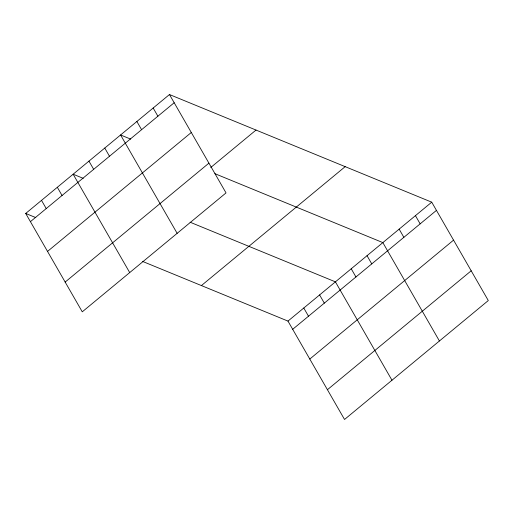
<?xml version="1.0" encoding="UTF-8"?>
<svg xmlns="http://www.w3.org/2000/svg" width="514" height="514" viewBox="0 0 514 514"><rect width="100%" height="100%" fill="white"/><g stroke="black" fill="none" stroke-linecap="round" stroke-linejoin="round"><path stroke-width="0.77" d="M169.466 94.531L226.031 192.904L82.266 311.825L25.7 213.451L169.466 94.531L431.734 202.175L488.3 300.549L344.534 419.469L287.968 321.096L142.68 261.465M30.416 221.662L174.182 102.742M47.526 251.417L191.292 132.496M65.156 282.07L208.922 163.15M210.753 167.493L256.017 130.055M201.417 285.572L345.183 166.652M287.968 321.096L431.734 202.175M292.684 329.301L436.45 210.38M309.794 359.055L453.56 240.134M327.424 389.708L471.19 270.794M130.684 139.114L120.584 134.97L177.15 233.337M214.916 173.681L382.853 242.608L439.419 340.981M83.242 178.352L73.142 174.207L129.708 272.581M190.122 222.221L335.411 281.852L391.976 380.225M25.7 213.451L35.8 217.595M415.44 215.655L420.156 223.86M399.147 229.128L403.863 237.333M367.041 255.689L371.757 263.894M351.223 268.771L355.945 276.975M319.599 294.933L324.315 303.138M303.78 308.014L308.503 316.219M153.172 108.011L157.894 116.215M136.878 121.49L141.601 129.695M104.772 148.051L109.488 156.256M88.954 161.126L93.677 169.337M57.33 187.289L62.046 195.5M41.512 200.37L46.234 208.581"/></g></svg>
